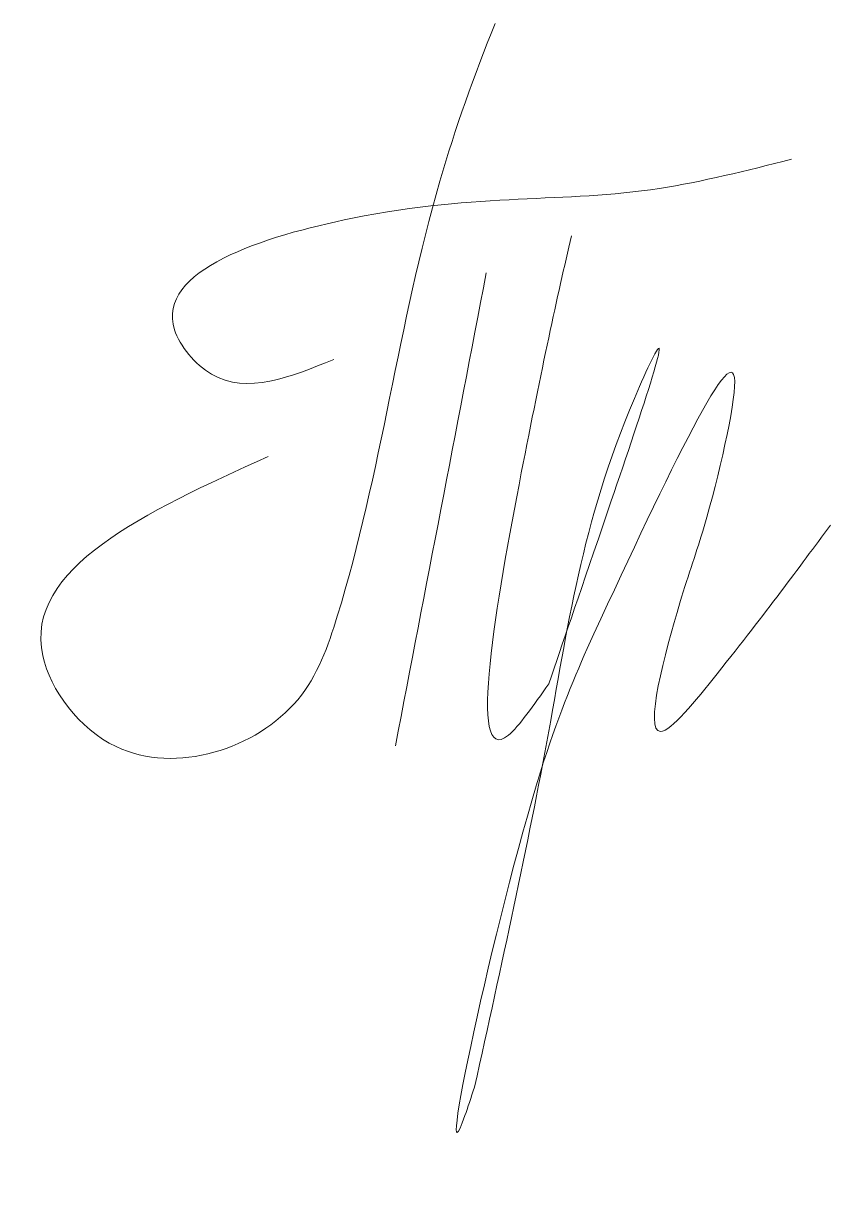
# Model space of a CAD drawing. Header units: millimetres. Extents: x 1.06 to 6.55, y -1.99 to 6.04.
import ezdxf

# ---------------------------------------------------------------- set-up
doc = ezdxf.new("R2010")
doc.units = ezdxf.units.MM
doc.layers.add('2. d32 - арматура', color=7, linetype='Continuous', lineweight=50, true_color=0x7d3700)

# ---------------------------------------------------------------- blocks, each defined once
blk = doc.blocks.new('подпись Трепалина')
at = {"layer": '2. d32 - арматура', "color": 5, "lineweight": 13, "ltscale": 50, "transparency": 33554687}
for points, knots in [([(521259.4, -567055.7), (521172.7, -567270.8), (520885.3, -568067.6), (520773.5, -569044.1), (520436.8, -570010.1), (519724.2, -570241.7), (519105.9, -569403.1), (519810, -569082.4), (520317.3, -568851.4)], [962.079031, 962.079031, 962.079031, 962.079031, 1657.88004, 3512.29676, 3895.623967, 4674.212331, 5158.340592, 6406.644786, 6406.644786, 6406.644786, 6406.644786]), ([(521576.4, -567935.5), (521517.7, -568187.4), (521375.3, -568838.6), (521108.4, -570329), (521420.2, -569883.4), (521482.4, -569794.4)], [449.971669, 449.971669, 449.971669, 449.971669, 1365.408744, 2454.846686, 2726.600982, 2726.600982, 2726.600982, 2726.600982])]:
    blk.add_open_spline(points, degree=3, knots=knots, dxfattribs=at)
for points in [[(520589.7, -568448.5), (520082.7, -568509.9), (519929.1, -568325.6), (520667.1, -567863.3), (521942, -567739.3), (522489.2, -567618.3)], [(521482.4, -569794.4), (521708.1, -569134.6), (521922.9, -568425.5), (521858.8, -568561.6), (521482.4, -569990.5), (521174.1, -571467.5)], [(521641.3, -569648.5), (522253.9, -568539.8), (522127.2, -569141.7), (522026.7, -569458.5), (521946, -569992.6), (522181.5, -569752.7), (522651.1, -569136.5)], [(521174.1, -571467.5), (521134.6, -571586.2), (521447.9, -570160.1), (521641.3, -569648.5)]]:
    blk.add_spline(points, degree=3, dxfattribs=at)
at = {"layer": '2. d32 - арматура', "color": 5, "lineweight": 13, "ltscale": 50, "transparency": 33554687, "start_tangent": (-0.188787, -0.982018), "end_tangent": (-0.188787, -0.982018)}
blk.add_spline([(521223, -568089.8), (520845.7, -570052.7)], degree=3, dxfattribs=at)

msp = doc.modelspace()

# ---------------------------------------------------------------- block references
at = {"layer": '2. d32 - арматура', "color": 5, "lineweight": 0, "transparency": 33554687, "xscale": 0.001638400000000001, "yscale": 0.001638400000000001, "zscale": 0.001638400000000001}
msp.add_blockref('подпись Трепалина', (-849.7627, 935.1064), dxfattribs=at)

doc.saveas('drawing.dxf')
